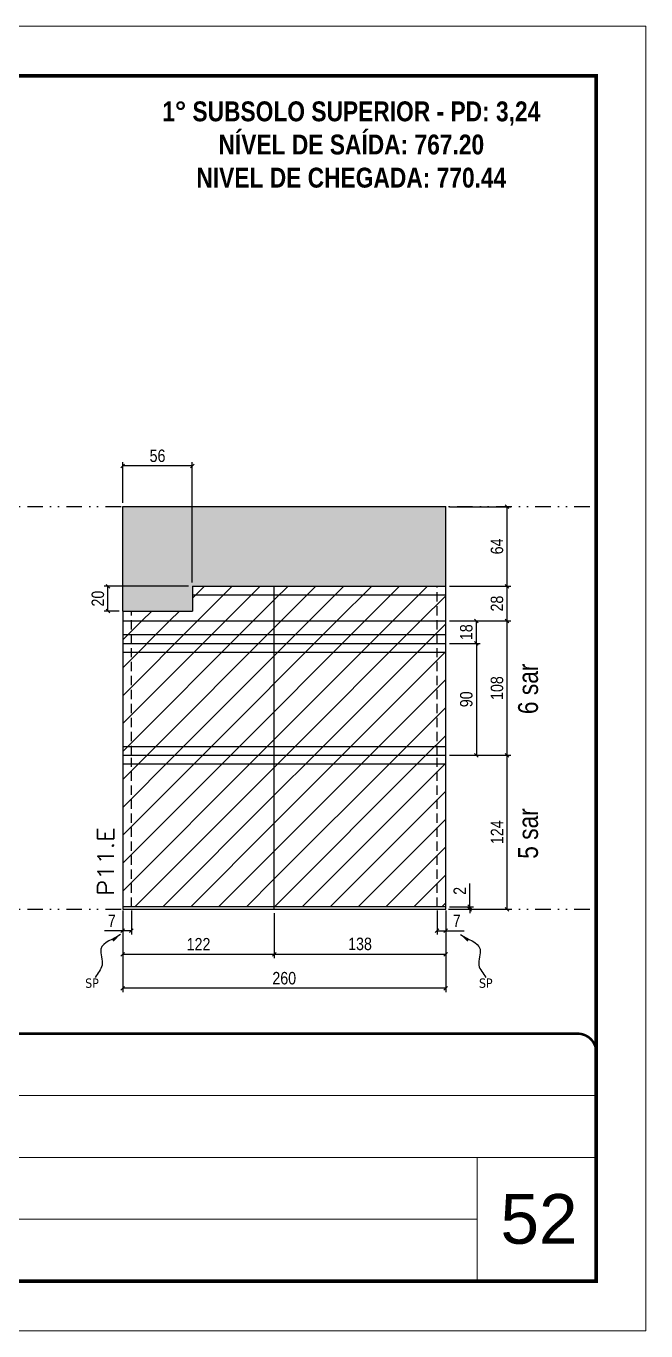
# Model space of a CAD drawing. Extents: x 14400 to 27878, y -21631 to 6985.
# Drawn here: x 20154 to 20653, y -7848 to -6798 of the extents above; entities that cross this region are included whole.
import ezdxf

# ---------------------------------------------------------------- set-up
doc = ezdxf.new("R2010")
doc.units = 0
for name, pattern in [('CONTINUO', [0]), ('DASHED', [0.75, 0.5, -0.25]), ('DIVIDE2', [0.625, 0.25, -0.125, 0, -0.125, 0, -0.125]), ('HIDDEN', [0.375, 0.25, -0.125])]:
    doc.linetypes.add(name, pattern=pattern)
for name, color, linetype, lineweight in [('CARIMBO', 255, 'Continuous', 9), ('Folhas', 255, 'Continuous', 9), ('Hachura', 251, 'Continuous', 9), ('SARRAFO DE PRESSAO', 251, 'DASHED', 9), ('Texto Seção', 7, 'Continuous', 15)]:
    doc.layers.add(name, color=color, linetype=linetype, lineweight=lineweight)
for name, color, linetype in [('COTA', 241, 'Continuous'), ('NOMENCLATURA', 7, 'Continuous'), ('Nível', 160, 'Continuous'), ('Painéis', 200, 'Continuous'), ('SARR_2.2x7', 40, 'Continuous'), ('Sarrafo de Pressão', 42, 'HIDDEN'), ('texto', 7, 'Continuous')]:
    doc.layers.add(name, color=color, linetype=linetype)
doc.styles.add('ARIAL', font='arial.ttf')
doc.styles.add('ARIAL_NARROW', font='ARIALN.TTF', dxfattribs={"height": 0.2})
doc.styles.add('COTA TECNICA', font='techl___.ttf', dxfattribs={"height": 10})
doc.styles.add('COTA TECNICA-50', font='techl___.ttf', dxfattribs={"height": 10})
doc.styles.add('REGUA-120', font='ROMANS.shx', dxfattribs={"height": 15})
doc.styles.add('ROMANC', font='techb___.ttf', dxfattribs={"height": 2.5})
doc.styles.get("Standard").update_dxf_attribs({"font": 'arial.ttf'})
doc.dimstyles.new('COTA PAINEL-50', dxfattribs={"dimtxt": 10, "dimasz": 3, "dimexe": 3, "dimexo": 3, "dimgap": 3, "dimtad": 1, "dimdec": 1, "dimzin": 12, "dimdsep": 46, "dimtxsty": 'COTA TECNICA-50', "dimblk1": 'OBLIQUE', "dimblk2": 'OBLIQUE', "dimsah": 1, "dimcen": 0.9, "dimclrd": 4, "dimclre": 4, "dimclrt": 240, "dimadec": 1, "dimazin": 3, "dimtfac": 1, "dimtdec": 1, "dimtmove": 0, "dimatfit": 3, "dimfxl": 1, "dimtolj": 1, "dimtzin": 12, "dimarcsym": 0})
doc.dimstyles.new('PAINEL', dxfattribs={"dimtxt": 10, "dimasz": 3, "dimexe": 3, "dimexo": 3, "dimgap": 3, "dimtad": 1, "dimdec": 1, "dimzin": 12, "dimdsep": 46, "dimtxsty": 'COTA TECNICA', "dimblk1": 'OBLIQUE', "dimblk2": 'OBLIQUE', "dimsah": 1, "dimcen": 0.9, "dimclrd": 4, "dimclre": 4, "dimclrt": 240, "dimadec": 1, "dimazin": 3, "dimtfac": 1, "dimtdec": 1, "dimtmove": 0, "dimatfit": 3, "dimfxl": 1, "dimtolj": 1, "dimtzin": 12, "dimarcsym": 0})
doc.dimstyles.get("Standard").update_dxf_attribs({"dimtxt": 0.18, "dimasz": 0.18, "dimexe": 0.18, "dimexo": 0.0625, "dimgap": 0.09, "dimtad": 0, "dimtih": 1, "dimtoh": 1, "dimdec": 4, "dimzin": 0, "dimdsep": 46, "dimtxsty": 'Standard', "dimcen": 0.09, "dimadec": 0, "dimazin": 0, "dimtfac": 1, "dimtdec": 4, "dimtofl": 0, "dimtmove": 0, "dimatfit": 3, "dimfxl": 1, "dimtolj": 1, "dimtzin": 0, "dimarcsym": 0})

# ---------------------------------------------------------------- blocks, each defined once
blk = doc.blocks.new('9999999999')
at = {"color": 30, "linetype": 'CONTINUO'}
for p, q in [((98564.6, 34379.6), (99584, 34379.6)), ((98564.6, 34329.8), (99488, 34329.8)), ((99584, 34329.8), (99488, 34329.8)), ((99488, 34329.8), (99488, 34230.2)), ((98564.6, 34280), (99488, 34280))]:
    blk.add_line(p, q, dxfattribs=at)
at = {"color": 30, "linetype": 'CONTINUO', "const_width": 2}
blk.add_lwpolyline([(99584, 34230.2), (99584, 34414.4, 0.414214), (99569, 34429.4), (98229, 34429.4, 0.414214), (98214, 34414.4), (98214, 34245.2, 0.414214), (98229, 34230.2), (99584, 34230.2)], format="xyb", dxfattribs=at)
at = {"layer": 'Folhas'}
blk.add_lwpolyline([(98139, 34190.2), (99624, 34190.2), (99624, 35240.2), (98139, 35240.2)], close=True, dxfattribs=at)
at = {"layer": 'Folhas', "color": 30, "const_width": 3}
blk.add_lwpolyline([(98214, 34230.2), (99584, 34230.2), (99584, 35200.2), (98214, 35200.2)], close=True, dxfattribs=at)
blk = doc.blocks.new('_Oblique')
at = {"color": 0, "linetype": 'ByBlock', "lineweight": -2}
blk.add_line((-0.5, -0.5), (0.5, 0.5), dxfattribs=at)
blk = doc.blocks.new('*D1611')
at = {"layer": 'COTA', "color": 4, "lineweight": -2, "transparency": 16777216}
for p, q in [((20232.3, -7509.9), (20232.3, -7575.5)), ((20492.3, -7509.9), (20492.3, -7575.5)), ((20492.3, -7572.5), (20232.3, -7572.5))]:
    blk.add_line(p, q, dxfattribs=at)
at = {"layer": 'Defpoints', "color": 0, "transparency": 16777216}
for p in [(20232.3, -7506.9), (20492.3, -7506.9), (20232.3, -7572.5)]:
    blk.add_point(p, dxfattribs=at)
at = {"layer": 'COTA', "color": 4, "lineweight": -2, "transparency": 16777216, "xscale": 3, "yscale": 3, "zscale": 3, "rotation": 180}
blk.add_blockref('_Oblique', (20232.3, -7572.5), dxfattribs=at)
at = {"layer": 'COTA', "color": 4, "lineweight": -2, "transparency": 16777216, "xscale": 3, "yscale": 3, "zscale": 3}
blk.add_blockref('_Oblique', (20492.3, -7572.5), dxfattribs=at)
at = {"layer": 'COTA', "color": 240, "transparency": 16777216, "insert": (20362.3, -7564.4), "char_height": 10, "attachment_point": 5, "style": 'COTA TECNICA'}
blk.add_mtext('\\A1;260', dxfattribs=at)
blk = doc.blocks.new('*D1612')
at = {"layer": 'COTA', "color": 4, "lineweight": -2, "transparency": 16777216}
for p, q in [((20485.3, -7509.9), (20485.3, -7529.1)), ((20492.3, -7511.9), (20492.3, -7529.1)), ((20485.3, -7526.1), (20492.3, -7526.1)), ((20492.3, -7526.1), (20507.1, -7526.1))]:
    blk.add_line(p, q, dxfattribs=at)
at = {"layer": 'Defpoints', "color": 0, "transparency": 16777216}
for p in [(20485.3, -7506.9), (20492.3, -7508.9), (20492.3, -7526.1)]:
    blk.add_point(p, dxfattribs=at)
at = {"layer": 'COTA', "color": 4, "lineweight": -2, "transparency": 16777216, "xscale": 3, "yscale": 3, "zscale": 3, "rotation": 180}
blk.add_blockref('_Oblique', (20485.3, -7526.1), dxfattribs=at)
at = {"layer": 'COTA', "color": 4, "lineweight": -2, "transparency": 16777216, "xscale": 3, "yscale": 3, "zscale": 3}
blk.add_blockref('_Oblique', (20492.3, -7526.1), dxfattribs=at)
at = {"layer": 'COTA', "color": 240, "transparency": 16777216, "insert": (20501.2, -7518.1), "char_height": 10, "attachment_point": 5, "style": 'COTA TECNICA-50'}
blk.add_mtext('\\A1;7', dxfattribs=at)
blk = doc.blocks.new('*D1613')
at = {"layer": 'COTA', "color": 4, "lineweight": -2, "transparency": 16777216}
for p, q in [((20232.3, -7511.9), (20232.3, -7529.1)), ((20239.3, -7509.9), (20239.3, -7529.1)), ((20232.3, -7526.1), (20217.6, -7526.1)), ((20239.3, -7526.1), (20232.3, -7526.1))]:
    blk.add_line(p, q, dxfattribs=at)
at = {"layer": 'Defpoints', "color": 0, "transparency": 16777216}
for p in [(20239.3, -7506.9), (20232.3, -7508.9), (20232.3, -7526.1)]:
    blk.add_point(p, dxfattribs=at)
at = {"layer": 'COTA', "color": 4, "lineweight": -2, "transparency": 16777216, "xscale": 3, "yscale": 3, "zscale": 3, "rotation": 180}
blk.add_blockref('_Oblique', (20232.3, -7526.1), dxfattribs=at)
at = {"layer": 'COTA', "color": 4, "lineweight": -2, "transparency": 16777216, "xscale": 3, "yscale": 3, "zscale": 3}
blk.add_blockref('_Oblique', (20239.3, -7526.1), dxfattribs=at)
at = {"layer": 'COTA', "color": 240, "transparency": 16777216, "insert": (20223.5, -7518.1), "char_height": 10, "attachment_point": 5, "style": 'COTA TECNICA-50'}
blk.add_mtext('\\A1;7', dxfattribs=at)
blk = doc.blocks.new('*D1614')
at = {"layer": 'COTA', "color": 4, "lineweight": -2, "transparency": 16777216}
for p, q in [((20511.6, -7506.9), (20511.6, -7488.1)), ((20495.3, -7506.9), (20514.6, -7506.9)), ((20511.6, -7508.9), (20511.6, -7506.9)), ((20495.3, -7508.9), (20514.6, -7508.9)), ((20511.6, -7508.9), (20511.6, -7511.9))]:
    blk.add_line(p, q, dxfattribs=at)
at = {"layer": 'Defpoints', "color": 0, "transparency": 16777216}
for p in [(20492.3, -7506.9), (20492.3, -7508.9), (20511.6, -7508.9)]:
    blk.add_point(p, dxfattribs=at)
at = {"layer": 'COTA', "color": 4, "lineweight": -2, "transparency": 16777216, "xscale": 3, "yscale": 3, "zscale": 3}
for p, rotation in [((20511.6, -7506.9), 270), ((20511.6, -7508.9), 90)]:
    blk.add_blockref('_Oblique', p, dxfattribs=dict(at, rotation=rotation))
at = {"layer": 'COTA', "color": 240, "transparency": 16777216, "insert": (20503.6, -7494.1), "char_height": 10, "attachment_point": 5, "rotation": 90, "style": 'COTA TECNICA-50'}
blk.add_mtext('\\A1;2', dxfattribs=at)
blk = doc.blocks.new('*D1615')
at = {"layer": 'COTA', "color": 4, "linetype": 'ByBlock', "lineweight": -2, "transparency": 16777216}
for p, q in [((20495.3, -7384.9), (20544.7, -7384.9)), ((20541.7, -7508.9), (20541.7, -7384.9)), ((20495.3, -7508.9), (20544.7, -7508.9))]:
    blk.add_line(p, q, dxfattribs=at)
at = {"layer": 'Defpoints', "color": 0, "linetype": 'ByBlock', "transparency": 16777216}
for p in [(20492.3, -7384.9), (20541.7, -7384.9), (20492.3, -7508.9)]:
    blk.add_point(p, dxfattribs=at)
at = {"layer": 'COTA', "color": 4, "linetype": 'ByBlock', "lineweight": -2, "transparency": 16777216, "xscale": 3, "yscale": 3, "zscale": 3}
for p, rotation in [((20541.7, -7384.9), 90), ((20541.7, -7508.9), 270)]:
    blk.add_blockref('_Oblique', p, dxfattribs=dict(at, rotation=rotation))
at = {"layer": 'COTA', "color": 240, "linetype": 'ByBlock', "transparency": 16777216, "insert": (20533.6, -7446.9), "char_height": 10, "attachment_point": 5, "rotation": 90, "style": 'COTA TECNICA'}
blk.add_mtext('\\A1;124', dxfattribs=at)
blk = doc.blocks.new('*D1616')
at = {"layer": 'COTA', "color": 4, "linetype": 'ByBlock', "lineweight": -2, "transparency": 16777216}
for p, q in [((20495.3, -7384.9), (20544.7, -7384.9)), ((20541.7, -7508.9), (20541.7, -7384.9)), ((20495.3, -7508.9), (20544.7, -7508.9))]:
    blk.add_line(p, q, dxfattribs=at)
at = {"layer": 'Defpoints', "color": 0, "linetype": 'ByBlock', "transparency": 16777216}
for p in [(20492.3, -7384.9), (20541.7, -7384.9), (20492.3, -7508.9)]:
    blk.add_point(p, dxfattribs=at)
at = {"layer": 'COTA', "color": 4, "linetype": 'ByBlock', "lineweight": -2, "transparency": 16777216, "xscale": 3, "yscale": 3, "zscale": 3}
for p, rotation in [((20541.7, -7384.9), 90), ((20541.7, -7508.9), 270)]:
    blk.add_blockref('_Oblique', p, dxfattribs=dict(at, rotation=rotation))
at = {"layer": 'COTA', "color": 240, "linetype": 'ByBlock', "transparency": 16777216, "insert": (20533.6, -7446.9), "char_height": 10, "attachment_point": 5, "rotation": 90, "style": 'COTA TECNICA'}
blk.add_mtext('\\A1;124', dxfattribs=at)
blk = doc.blocks.new('*D1617')
at = {"layer": 'COTA', "color": 4, "lineweight": -2, "transparency": 16777216}
for p, q in [((20354.3, -7511.9), (20354.3, -7548.1)), ((20492.3, -7511.9), (20492.3, -7548.1)), ((20354.3, -7545.1), (20492.3, -7545.1))]:
    blk.add_line(p, q, dxfattribs=at)
at = {"layer": 'Defpoints', "color": 0, "transparency": 16777216}
for p in [(20354.3, -7508.9), (20492.3, -7508.9), (20492.3, -7545.1)]:
    blk.add_point(p, dxfattribs=at)
at = {"layer": 'COTA', "color": 4, "lineweight": -2, "transparency": 16777216, "xscale": 3, "yscale": 3, "zscale": 3, "rotation": 180}
blk.add_blockref('_Oblique', (20354.3, -7545.1), dxfattribs=at)
at = {"layer": 'COTA', "color": 4, "lineweight": -2, "transparency": 16777216, "xscale": 3, "yscale": 3, "zscale": 3}
blk.add_blockref('_Oblique', (20492.3, -7545.1), dxfattribs=at)
at = {"layer": 'COTA', "color": 240, "transparency": 16777216, "insert": (20423.3, -7536.8), "char_height": 10, "attachment_point": 5, "style": 'COTA TECNICA'}
blk.add_mtext('\\A1;138', dxfattribs=at)
blk = doc.blocks.new('*D1618')
at = {"layer": 'COTA', "color": 4, "lineweight": -2, "transparency": 16777216}
for p, q in [((20232.3, -7511.9), (20232.3, -7548.1)), ((20354.3, -7511.9), (20354.3, -7548.1)), ((20232.3, -7545.1), (20354.3, -7545.1))]:
    blk.add_line(p, q, dxfattribs=at)
at = {"layer": 'Defpoints', "color": 0, "transparency": 16777216}
for p in [(20232.3, -7508.9), (20354.3, -7508.9), (20354.3, -7545.1)]:
    blk.add_point(p, dxfattribs=at)
at = {"layer": 'COTA', "color": 4, "lineweight": -2, "transparency": 16777216, "xscale": 3, "yscale": 3, "zscale": 3, "rotation": 180}
blk.add_blockref('_Oblique', (20232.3, -7545.1), dxfattribs=at)
at = {"layer": 'COTA', "color": 4, "lineweight": -2, "transparency": 16777216, "xscale": 3, "yscale": 3, "zscale": 3}
blk.add_blockref('_Oblique', (20354.3, -7545.1), dxfattribs=at)
at = {"layer": 'COTA', "color": 240, "transparency": 16777216, "insert": (20293.3, -7537), "char_height": 10, "attachment_point": 5, "style": 'COTA TECNICA'}
blk.add_mtext('\\A1;122', dxfattribs=at)
blk = doc.blocks.new('*D1620')
at = {"layer": 'COTA', "color": 4, "lineweight": -2, "transparency": 16777216}
for p, q in [((20232.3, -7181.9), (20232.3, -7149.1)), ((20288.3, -7245.9), (20288.3, -7149.1)), ((20288.3, -7152.1), (20232.3, -7152.1))]:
    blk.add_line(p, q, dxfattribs=at)
at = {"layer": 'Defpoints', "color": 0, "transparency": 16777216}
for p in [(20232.3, -7152.1), (20232.3, -7184.9), (20288.3, -7248.9)]:
    blk.add_point(p, dxfattribs=at)
at = {"layer": 'COTA', "color": 4, "lineweight": -2, "transparency": 16777216, "xscale": 3, "yscale": 3, "zscale": 3, "rotation": 180}
blk.add_blockref('_Oblique', (20232.3, -7152.1), dxfattribs=at)
at = {"layer": 'COTA', "color": 4, "lineweight": -2, "transparency": 16777216, "xscale": 3, "yscale": 3, "zscale": 3}
blk.add_blockref('_Oblique', (20288.3, -7152.1), dxfattribs=at)
at = {"layer": 'COTA', "color": 240, "transparency": 16777216, "insert": (20260.3, -7144), "char_height": 10, "attachment_point": 5, "style": 'COTA TECNICA'}
blk.add_mtext('\\A1;56', dxfattribs=at)
blk = doc.blocks.new('*D1621')
at = {"layer": 'COTA', "color": 4, "lineweight": -2, "transparency": 16777216}
for p, q in [((20285.3, -7248.9), (20217.4, -7248.9)), ((20220.4, -7268.9), (20220.4, -7248.9)), ((20229.3, -7268.9), (20217.4, -7268.9))]:
    blk.add_line(p, q, dxfattribs=at)
at = {"layer": 'Defpoints', "color": 0, "transparency": 16777216}
for p in [(20220.4, -7248.9), (20288.3, -7248.9), (20232.3, -7268.9)]:
    blk.add_point(p, dxfattribs=at)
at = {"layer": 'COTA', "color": 4, "lineweight": -2, "transparency": 16777216, "xscale": 3, "yscale": 3, "zscale": 3}
for p, rotation in [((20220.4, -7248.9), 90), ((20220.4, -7268.9), 270)]:
    blk.add_blockref('_Oblique', p, dxfattribs=dict(at, rotation=rotation))
at = {"layer": 'COTA', "color": 240, "transparency": 16777216, "insert": (20212.3, -7258.9), "char_height": 10, "attachment_point": 5, "rotation": 90, "style": 'COTA TECNICA'}
blk.add_mtext('\\A1;20', dxfattribs=at)
blk = doc.blocks.new('*D1622')
at = {"layer": 'COTA', "color": 4, "lineweight": -2, "transparency": 16777216}
for p, q in [((20495.3, -7276.9), (20544.7, -7276.9)), ((20541.7, -7384.9), (20541.7, -7276.9)), ((20495.3, -7384.9), (20544.7, -7384.9))]:
    blk.add_line(p, q, dxfattribs=at)
at = {"layer": 'Defpoints', "color": 0, "transparency": 16777216}
for p in [(20492.3, -7276.9), (20541.7, -7276.9), (20492.3, -7384.9)]:
    blk.add_point(p, dxfattribs=at)
at = {"layer": 'COTA', "color": 4, "lineweight": -2, "transparency": 16777216, "xscale": 3, "yscale": 3, "zscale": 3}
for p, rotation in [((20541.7, -7276.9), 90), ((20541.7, -7384.9), 270)]:
    blk.add_blockref('_Oblique', p, dxfattribs=dict(at, rotation=rotation))
at = {"layer": 'COTA', "color": 240, "transparency": 16777216, "insert": (20533.6, -7330.9), "char_height": 10, "attachment_point": 5, "rotation": 90, "style": 'COTA TECNICA'}
blk.add_mtext('\\A1;108', dxfattribs=at)
blk = doc.blocks.new('*D1623')
at = {"layer": 'COTA', "color": 4, "lineweight": -2, "transparency": 16777216}
for p, q in [((20495.3, -7184.9), (20544.7, -7184.9)), ((20541.7, -7248.9), (20541.7, -7184.9)), ((20495.3, -7248.9), (20544.7, -7248.9))]:
    blk.add_line(p, q, dxfattribs=at)
at = {"layer": 'Defpoints', "color": 0, "transparency": 16777216}
for p in [(20492.3, -7184.9), (20541.7, -7184.9), (20492.3, -7248.9)]:
    blk.add_point(p, dxfattribs=at)
at = {"layer": 'COTA', "color": 4, "lineweight": -2, "transparency": 16777216, "xscale": 3, "yscale": 3, "zscale": 3}
for p, rotation in [((20541.7, -7184.9), 90), ((20541.7, -7248.9), 270)]:
    blk.add_blockref('_Oblique', p, dxfattribs=dict(at, rotation=rotation))
at = {"layer": 'COTA', "color": 240, "transparency": 16777216, "insert": (20533.6, -7216.9), "char_height": 10, "attachment_point": 5, "rotation": 90, "style": 'COTA TECNICA'}
blk.add_mtext('\\A1;64', dxfattribs=at)
blk = doc.blocks.new('*D1655')
at = {"layer": 'COTA', "color": 4, "lineweight": -2, "transparency": 16777216}
for p, q in [((20495.3, -7248.9), (20544.7, -7248.9)), ((20541.7, -7276.9), (20541.7, -7248.9)), ((20495.3, -7276.9), (20544.7, -7276.9))]:
    blk.add_line(p, q, dxfattribs=at)
at = {"layer": 'Defpoints', "color": 0, "transparency": 16777216}
for p in [(20492.3, -7248.9), (20541.7, -7248.9), (20492.3, -7276.9)]:
    blk.add_point(p, dxfattribs=at)
at = {"layer": 'COTA', "color": 4, "lineweight": -2, "transparency": 16777216, "xscale": 3, "yscale": 3, "zscale": 3}
for p, rotation in [((20541.7, -7248.9), 90), ((20541.7, -7276.9), 270)]:
    blk.add_blockref('_Oblique', p, dxfattribs=dict(at, rotation=rotation))
at = {"layer": 'COTA', "color": 240, "transparency": 16777216, "insert": (20533.6, -7262.9), "char_height": 10, "attachment_point": 5, "rotation": 90, "style": 'COTA TECNICA'}
blk.add_mtext('\\A1;28', dxfattribs=at)
blk = doc.blocks.new('*D1659')
at = {"layer": 'COTA', "color": 4, "lineweight": -2, "transparency": 16777216}
for p, q in [((20495.3, -7294.9), (20520, -7294.9)), ((20517, -7294.9), (20517, -7384.9)), ((20495.3, -7384.9), (20520, -7384.9))]:
    blk.add_line(p, q, dxfattribs=at)
at = {"layer": 'Defpoints', "color": 0, "transparency": 16777216}
for p in [(20492.3, -7294.9), (20492.3, -7384.9), (20517, -7384.9)]:
    blk.add_point(p, dxfattribs=at)
at = {"layer": 'COTA', "color": 4, "lineweight": -2, "transparency": 16777216, "xscale": 3, "yscale": 3, "zscale": 3}
for p, rotation in [((20517, -7294.9), 90), ((20517, -7384.9), 270)]:
    blk.add_blockref('_Oblique', p, dxfattribs=dict(at, rotation=rotation))
at = {"layer": 'COTA', "color": 240, "transparency": 16777216, "insert": (20508.9, -7339.9), "char_height": 10, "attachment_point": 5, "rotation": 90, "style": 'COTA TECNICA'}
blk.add_mtext('\\A1;90', dxfattribs=at)
blk = doc.blocks.new('*D1660')
at = {"layer": 'COTA', "color": 4, "lineweight": -2, "transparency": 16777216}
for p, q in [((20495.3, -7276.9), (20520, -7276.9)), ((20517, -7294.9), (20517, -7276.9)), ((20495.3, -7294.9), (20520, -7294.9))]:
    blk.add_line(p, q, dxfattribs=at)
at = {"layer": 'Defpoints', "color": 0, "transparency": 16777216}
for p in [(20492.3, -7276.9), (20517, -7276.9), (20492.3, -7294.9)]:
    blk.add_point(p, dxfattribs=at)
at = {"layer": 'COTA', "color": 4, "lineweight": -2, "transparency": 16777216, "xscale": 3, "yscale": 3, "zscale": 3}
for p, rotation in [((20517, -7276.9), 90), ((20517, -7294.9), 270)]:
    blk.add_blockref('_Oblique', p, dxfattribs=dict(at, rotation=rotation))
at = {"layer": 'COTA', "color": 240, "transparency": 16777216, "insert": (20508.9, -7285.9), "char_height": 10, "attachment_point": 5, "rotation": 90, "style": 'COTA TECNICA'}
blk.add_mtext('\\A1;18', dxfattribs=at)

msp = doc.modelspace()

# ---------------------------------------------------------------- hatches: boundary and pattern name
at = {"layer": 'COTA'}
h = msp.add_hatch(dxfattribs=at)
h.set_pattern_fill('AR-CONC', color=256, scale=0.03)
h.paths.add_polyline_path([(20492.32, -7248.89), (20492.32, -7184.89), (20232.32, -7184.89), (20232.32, -7268.89), (20288.32, -7268.89), (20288.32, -7248.89)])
at = {"layer": 'Hachura'}
h = msp.add_hatch(dxfattribs=at)
h.set_pattern_fill('ANSI31', color=256, scale=5)
h.paths.add_polyline_path([(19438.39, -7202.89), (19316.39, -7202.89), (19316.39, -7292.89), (19438.39, -7292.89)])
h.paths.add_polyline_path([(19516.39, -7202.89), (19438.39, -7202.89), (19438.39, -7292.89), (19516.39, -7292.89)])
h.paths.add_polyline_path([(19516.39, -7184.89), (19438.39, -7184.89), (19438.39, -7202.89), (19516.39, -7202.89)])
h.paths.add_polyline_path([(19438.39, -7184.89), (19316.39, -7184.89), (19316.39, -7202.89), (19438.39, -7202.89)])
h.paths.add_polyline_path([(19795.93, -7228.89), (19768.93, -7228.89), (19768.93, -7200.89), (19678.93, -7200.89), (19678.93, -7268.89), (19795.93, -7268.89)])
h.paths.add_polyline_path([(19916.93, -7268.89), (19678.93, -7268.89), (19678.93, -7384.89), (19916.93, -7384.89)])
h.paths.add_polyline_path([(20097.51, -7248.91), (20078.51, -7248.91), (20078.51, -7356.89), (20097.51, -7356.89)])
h.paths.add_polyline_path([(20354.32, -7294.89), (20232.32, -7294.89), (20232.32, -7384.89), (20354.32, -7384.89)])
h.paths.add_polyline_path([(20492.32, -7294.89), (20354.32, -7294.89), (20354.32, -7384.89), (20492.32, -7384.89)])
h.paths.add_polyline_path([(20492.32, -7276.89), (20354.32, -7276.89), (20354.32, -7294.89), (20492.32, -7294.89)])
h.paths.add_polyline_path([(20354.32, -7276.89), (20232.32, -7276.89), (20232.32, -7294.89), (20354.32, -7294.89)])
h = msp.add_hatch(dxfattribs=at)
h.set_pattern_fill('ANSI31', color=256, scale=5)
h.paths.add_polyline_path([(20288.32, -7248.89), (20288.32, -7268.89), (20232.32, -7268.89), (20232.32, -7276.89), (20354.32, -7276.89), (20354.32, -7248.89)])
h = msp.add_hatch(dxfattribs=at)
h.set_pattern_fill('ANSI31', color=256, scale=5)
h.paths.add_polyline_path([(20492.32, -7276.89), (20492.32, -7248.89), (20354.32, -7248.89), (20354.32, -7276.89)])
h = msp.add_hatch(dxfattribs=at)
h.set_pattern_fill('ANSI31', color=256, scale=5)
h.paths.add_polyline_path([(20354.32, -7384.89), (20232.32, -7384.89), (20232.32, -7506.89), (20354.32, -7506.89)])
h = msp.add_hatch(dxfattribs=at)
h.set_pattern_fill('ANSI31', color=256, scale=5)
h.paths.add_polyline_path([(20492.32, -7384.89), (20354.32, -7384.89), (20354.32, -7506.89), (20492.32, -7506.89)])

# ---------------------------------------------------------------- linework, layer by layer
at = {"layer": 'COTA'}
for p, q in [((20232.32, -7184.89), (20492.32, -7184.89)), ((20232.32, -7268.89), (20232.32, -7184.89)), ((20492.32, -7248.89), (20492.32, -7184.89))]:
    msp.add_line(p, q, dxfattribs=at)
at = {"layer": 'Nível', "color": 4, "linetype": 'DIVIDE2', "ltscale": 50}
for p, q in [((19243.47, -7184.89), (20613.47, -7184.89)), ((19243.47, -7508.89), (20613.47, -7508.89))]:
    msp.add_line(p, q, dxfattribs=at)
at = {"layer": 'Painéis'}
for p, q in [((20288.32, -7248.89), (20492.32, -7248.89)), ((20288.32, -7248.89), (20288.32, -7268.89)), ((20354.32, -7508.89), (20354.32, -7248.89)), ((20492.32, -7506.89), (20492.32, -7248.89)), ((20232.32, -7268.89), (20232.32, -7506.89)), ((20232.32, -7268.89), (20288.32, -7268.89)), ((20232.32, -7276.89), (20492.32, -7276.89)), ((20232.32, -7294.89), (20492.32, -7294.89)), ((20232.32, -7384.89), (20492.32, -7384.89))]:
    msp.add_line(p, q, dxfattribs=at)
msp.add_lwpolyline([(20492.32, -7506.89), (20232.32, -7506.89), (20232.32, -7508.89), (20492.32, -7508.89)], close=True, dxfattribs=at)
at = {"layer": 'SARR_2.2x7'}
for p, q in [((20288.32, -7255.89), (20492.32, -7255.89)), ((20232.32, -7287.89), (20492.32, -7287.89)), ((20232.32, -7301.89), (20492.32, -7301.89)), ((20232.32, -7377.89), (20492.32, -7377.89)), ((20232.32, -7391.89), (20492.32, -7391.89))]:
    msp.add_line(p, q, dxfattribs=at)
at = {"layer": 'Sarrafo de Pressão', "ltscale": 30}
for p, q in [((20485.32, -7384.89), (20485.32, -7248.89)), ((20239.32, -7384.89), (20239.32, -7268.89)), ((20239.32, -7506.89), (20239.32, -7384.89)), ((20485.32, -7506.89), (20485.32, -7384.89))]:
    msp.add_line(p, q, dxfattribs=at)

# ---------------------------------------------------------------- block references
at = {"layer": 'SARRAFO DE PRESSAO', "color": 6, "linetype": 'ByBlock'}
msp.add_blockref('9999999999', (-78970.51, -42038.38), dxfattribs=at)

# ---------------------------------------------------------------- texts
at = {"layer": 'CARIMBO', "style": 'ARIAL'}
msp.add_text('52', height=40, dxfattribs=at).set_placement((20536.33, -7778.03))
at = {"layer": 'NOMENCLATURA', "style": 'ARIAL_NARROW'}
for s, p in [('6 sar', (20566.57, -7351.87)), ('5 sar', (20566.57, -7468.27))]:
    msp.add_text(s, height=16, rotation=90, dxfattribs=at).set_placement(p)
at = {"layer": 'NOMENCLATURA', "color": 2, "insert": (20416.31, -6832.11), "char_height": 16, "attachment_point": 2, "style": 'ROMANC'}
msp.add_mtext_dynamic_manual_height_columns('\\P1° SUBSOLO SUPERIOR - PD: 3,24\\PNÍVEL DE SAÍDA: 767.20\\PNIVEL DE CHEGADA: 770.44', width=432.3511, gutter_width=1, heights=[0], dxfattribs=at)
at = {"layer": 'texto', "color": 0, "char_height": 7.5, "attachment_point": 5}
for insert in [(20207.55, -7568.38), (20524.57, -7568.38)]:
    msp.add_mtext('{\\fTahoma|b0|i0|c0|p34;\\C4;SP}', dxfattribs=dict(at, insert=insert))
at = {"layer": 'Texto Seção', "style": 'REGUA-120', "width": 1.1}
msp.add_text('P11.E', height=13, rotation=90, dxfattribs=at).set_placement((20225.07, -7498.13))

# ---------------------------------------------------------------- dimensions: what is measured, and where the dimension line sits
at = {"layer": 'COTA'}
for base, p1, p2, dimstyle, picture, middle in [((20232.32, -7152.13), (20288.32, -7248.89), (20232.32, -7184.89), 'PAINEL', '*D1620', (20260.32, -7144.02)), ((20492.32, -7526.13), (20485.32, -7506.89), (20492.32, -7508.89), 'COTA PAINEL-50', '*D1612', (20501.19, -7518.06)), ((20354.32, -7545.07), (20232.32, -7508.89), (20354.32, -7508.89), 'PAINEL', '*D1618', (20293.32, -7537.01))]:
    dim = msp.add_linear_dim(base=base, p1=p1, p2=p2, dimstyle=dimstyle, dxfattribs=at)
    dim.commit()
    dim.dimension.update_dxf_attribs({"geometry": picture, "text_midpoint": middle})
for base, p1, p2, angle, dimstyle, picture, middle in [((20541.69, -7184.89), (20492.32, -7248.89), (20492.32, -7184.89), 90, 'PAINEL', '*D1623', (20533.59, -7216.89)), ((20541.69, -7248.89), (20492.32, -7276.89), (20492.32, -7248.89), 90, 'PAINEL', '*D1655', (20533.6, -7262.89)), ((20541.69, -7276.89), (20492.32, -7384.89), (20492.32, -7276.89), 90, 'PAINEL', '*D1622', (20533.57, -7330.89)), ((20517.01, -7276.89), (20492.32, -7294.89), (20492.32, -7276.89), 90, 'PAINEL', '*D1660', (20508.91, -7285.89)), ((20517.01, -7384.89), (20492.32, -7294.89), (20492.32, -7384.89), 90, 'PAINEL', '*D1659', (20508.88, -7339.89)), ((20232.32, -7526.13), (20239.32, -7506.89), (20232.32, -7508.89), 180, 'COTA PAINEL-50', '*D1613', (20223.46, -7518.06))]:
    dim = msp.add_linear_dim(base=base, p1=p1, p2=p2, angle=angle, dimstyle=dimstyle, dxfattribs=at)
    dim.commit()
    dim.dimension.update_dxf_attribs({"geometry": picture, "text_midpoint": middle})
for base, p1, p2, dimstyle, picture, middle in [((20220.38, -7248.89), (20232.32, -7268.89), (20288.32, -7248.89), 'PAINEL', '*D1621', (20220.38, -7258.89)), ((20511.58, -7508.89), (20492.32, -7506.89), (20492.32, -7508.89), 'COTA PAINEL-50', '*D1614', (20511.58, -7494.14))]:
    dim = msp.add_linear_dim(base=base, p1=p1, p2=p2, angle=90, dimstyle=dimstyle, dxfattribs=at)
    dim.commit()
    dim.dimension.update_dxf_attribs({"geometry": picture, "text_midpoint": middle, "dimtype": 160})
at = {"layer": 'COTA', "linetype": 'ByBlock'}
for picture in ['*D1615', '*D1616']:
    dim = msp.add_aligned_dim(p1=(20492.32, -7508.89), p2=(20492.32, -7384.89), distance=-49.37, dimstyle='PAINEL', dxfattribs=at)
    dim.commit()
    dim.dimension.update_dxf_attribs({"geometry": picture, "text_midpoint": (20533.62, -7446.89)})
at = {"layer": 'COTA'}
dim = msp.add_linear_dim(base=(20232.32, -7572.51), p1=(20492.32, -7506.89), p2=(20232.32, -7506.89), angle=180, dimstyle='PAINEL', override={"dimarcsym": 2}, dxfattribs=at)
dim.commit()
dim.dimension.update_dxf_attribs({"geometry": '*D1611', "text_midpoint": (20362.32, -7564.41)})
dim = msp.add_linear_dim(base=(20492.32, -7545.07), p1=(20354.32, -7508.89), p2=(20492.32, -7508.89), dimstyle='PAINEL', override={"dimtmove": 1}, dxfattribs=at)
dim.commit()
dim.dimension.update_dxf_attribs({"geometry": '*D1617', "text_midpoint": (20423.32, -7536.83)})

# ---------------------------------------------------------------- leaders
at = {"layer": 'COTA', "path_type": 1}
for points in [[(20230.49, -7529.07), (20214.71, -7540.91), (20215.63, -7553.91), (20210.08, -7563.69)], [(20504.15, -7529.07), (20519.94, -7540.91), (20519.01, -7553.91), (20524.57, -7563.69)]]:
    msp.add_leader(points, dimstyle='Standard', override={"dimasz": 8}, dxfattribs=at)

doc.saveas('drawing.dxf')
